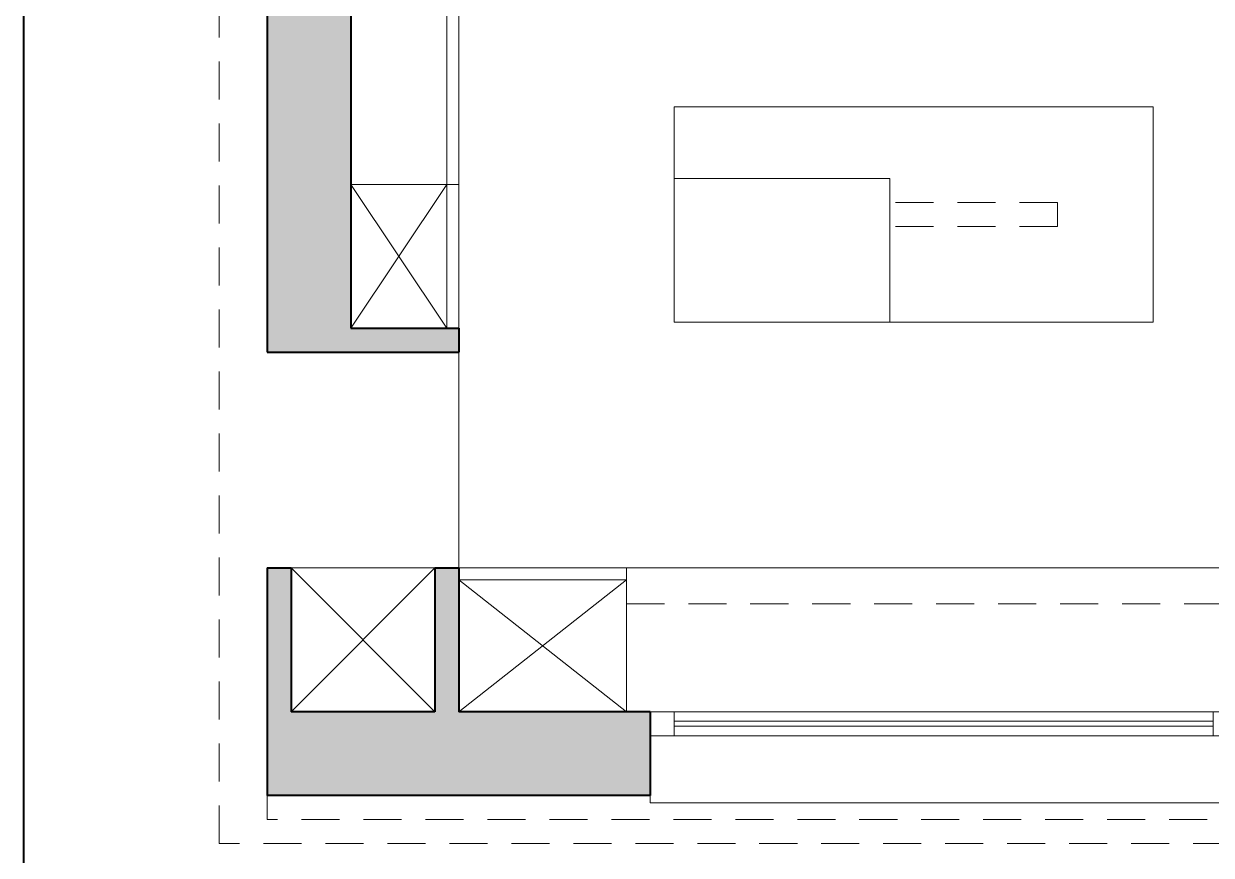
# Model space of a CAD drawing. Header units: millimetres. Extents: x 898 to 1196, y 229 to 443.
# Drawn here: x 1106.248 to 1111.205, y 395.8 to 399.27 of the extents above; entities that cross this region are included whole.
import ezdxf

# ---------------------------------------------------------------- set-up
doc = ezdxf.new("R2010")
doc.units = ezdxf.units.MM
doc.linetypes.add('HIDDEN2', pattern=[4.7625, 3.175, -1.5875])
for name, color, linetype, lineweight in [('p allége', 1, 'Continuous', 20), ('p caché', 3, 'HIDDEN2', 20), ('p hachure', 253, 'Continuous', 15), ('p menuiserie', 5, 'Continuous', 20), ('p mur', 7, 'Continuous', 40), ('p symbole', 6, 'Continuous', 20)]:
    doc.layers.add(name, color=color, linetype=linetype, lineweight=lineweight)

# ---------------------------------------------------------------- blocks, each defined once
blk = doc.blocks.new('*U39')
at = {"layer": 'p menuiserie'}
for p, q in [((2.45, 0), (0, 0)), ((0.1, 0), (0.1, -0.1)), ((2.35, -0.04), (0.1, -0.04)), ((2.35, 0), (2.35, -0.1)), ((2.35, -0.06), (0.1, -0.06)), ((2.45, -0.1), (0, -0.1))]:
    blk.add_line(p, q, dxfattribs=at)

msp = doc.modelspace()

# ---------------------------------------------------------------- hatches: boundary and pattern name
at = {"layer": 'p hachure', "transparency": 33554559}
h = msp.add_hatch(color=256, dxfattribs=at)
h.dxf.hatch_style = 1
h.paths.add_polyline_path([(1107.2635, 400.7491), (1107.2635, 400.6121), (1107.4909, 400.6121), (1107.4909, 399.8183), (1107.2635, 399.8183), (1107.2635, 397.8991), (1108.0635, 397.8991), (1108.0635, 397.9991), (1107.6135, 397.9991), (1107.6135, 399.9491), (1108.3135, 399.9491), (1108.3135, 400.0491), (1107.7135, 400.0491), (1107.7135, 400.7491)])
h = msp.add_hatch(color=256, dxfattribs=at)
h.dxf.hatch_style = 1
h.paths.add_polyline_path([(1107.9635, 396.9991), (1108.0635, 396.9991), (1108.0635, 396.3991), (1108.8635, 396.3991), (1108.8635, 396.0491), (1107.2635, 396.0491), (1107.2635, 396.9991), (1107.3635, 396.9991), (1107.3635, 396.3991), (1107.9635, 396.3991)])

# ---------------------------------------------------------------- linework, layer by layer
at = {"layer": 'p allége'}
for p, q in [((1108.9635, 398.9241), (1108.9635, 398.0241)), ((1108.9635, 398.9241), (1110.9635, 398.9241)), ((1110.9635, 398.9241), (1110.9635, 398.0241)), ((1108.9635, 398.6241), (1109.8635, 398.6241)), ((1109.8635, 398.6241), (1109.8635, 398.0241)), ((1108.9635, 398.0241), (1110.9635, 398.0241)), ((1107.9635, 396.9991), (1107.3635, 396.9991)), ((1108.7635, 396.9991), (1111.4135, 396.9991)), ((1108.8635, 396.0191), (1108.8635, 396.0491)), ((1111.3135, 396.0191), (1108.8635, 396.0191))]:
    msp.add_line(p, q, dxfattribs=at)
at = {"layer": 'p caché', "ltscale": 0.05}
for p, q in [((1107.0635, 395.8491), (1107.0635, 400.7491)), ((1110.5635, 398.5241), (1109.8635, 398.5241)), ((1110.5635, 398.5241), (1110.5635, 398.4241)), ((1110.5635, 398.4241), (1109.8635, 398.4241)), ((1108.7635, 396.8491), (1111.4135, 396.8491)), ((1107.2635, 396.0491), (1107.2635, 395.9491)), ((1116.3635, 395.9491), (1107.2635, 395.9491)), ((1116.4635, 395.8491), (1107.0635, 395.8491))]:
    msp.add_line(p, q, dxfattribs=at)
at = {"layer": 'p menuiserie'}
for p, q in [((1108.0135, 399.9491), (1108.0135, 397.9991)), ((1108.0635, 399.9491), (1108.0635, 397.9991)), ((1107.6135, 398.5991), (1108.0635, 398.5991)), ((1108.0635, 397.8991), (1108.0635, 396.9991)), ((1108.0635, 396.9991), (1108.7635, 396.9991)), ((1108.7635, 396.9991), (1108.7635, 396.3991)), ((1108.0635, 396.9491), (1108.7635, 396.9491))]:
    msp.add_line(p, q, dxfattribs=at)
at = {"layer": 'p mur'}
for p, q in [((1107.6135, 399.9491), (1107.6135, 397.9991)), ((1107.6135, 397.9991), (1108.0635, 397.9991)), ((1108.0635, 397.9991), (1108.0635, 397.8991)), ((1107.2635, 397.8991), (1108.0635, 397.8991)), ((1107.2635, 396.9991), (1107.3635, 396.9991)), ((1107.2635, 396.9991), (1107.2635, 396.0491)), ((1107.3635, 396.9991), (1107.3635, 396.3991)), ((1107.9635, 396.9991), (1107.9635, 396.3991)), ((1107.9635, 396.9991), (1108.0635, 396.9991)), ((1108.0635, 396.9991), (1108.0635, 396.3991)), ((1107.9635, 396.3991), (1107.3635, 396.3991)), ((1108.8635, 396.3991), (1108.0635, 396.3991)), ((1108.8635, 396.3991), (1108.8635, 396.0491)), ((1108.8635, 396.0491), (1107.2635, 396.0491))]:
    msp.add_line(p, q, dxfattribs=at)
msp.add_lwpolyline([(1106.2475, 414.1656), (1126.663, 414.1656), (1126.663, 392.2192), (1106.2475, 392.2192)], close=True, dxfattribs=at)
msp.add_lwpolyline([(1107.2635, 400.7491), (1107.2635, 400.6121), (1107.4909, 400.6121), (1107.4909, 399.8183), (1107.2635, 399.8183), (1107.2635, 397.8991)], dxfattribs=at)
at = {"layer": 'p symbole'}
for p, q in [((1107.6135, 397.9991), (1108.0135, 398.5991)), ((1108.0135, 397.9991), (1107.6135, 398.5991)), ((1107.3635, 396.9991), (1107.9635, 396.3991)), ((1107.3635, 396.3991), (1107.9635, 396.9991)), ((1108.7635, 396.9491), (1108.0635, 396.3991)), ((1108.7635, 396.3991), (1108.0635, 396.9491))]:
    msp.add_line(p, q, dxfattribs=at)

# ---------------------------------------------------------------- block references
at = {"layer": 'p menuiserie', "rotation": 179.9999999999999}
msp.add_blockref('*U39', (1111.3135, 396.2991), dxfattribs=at)

doc.saveas('drawing.dxf')
